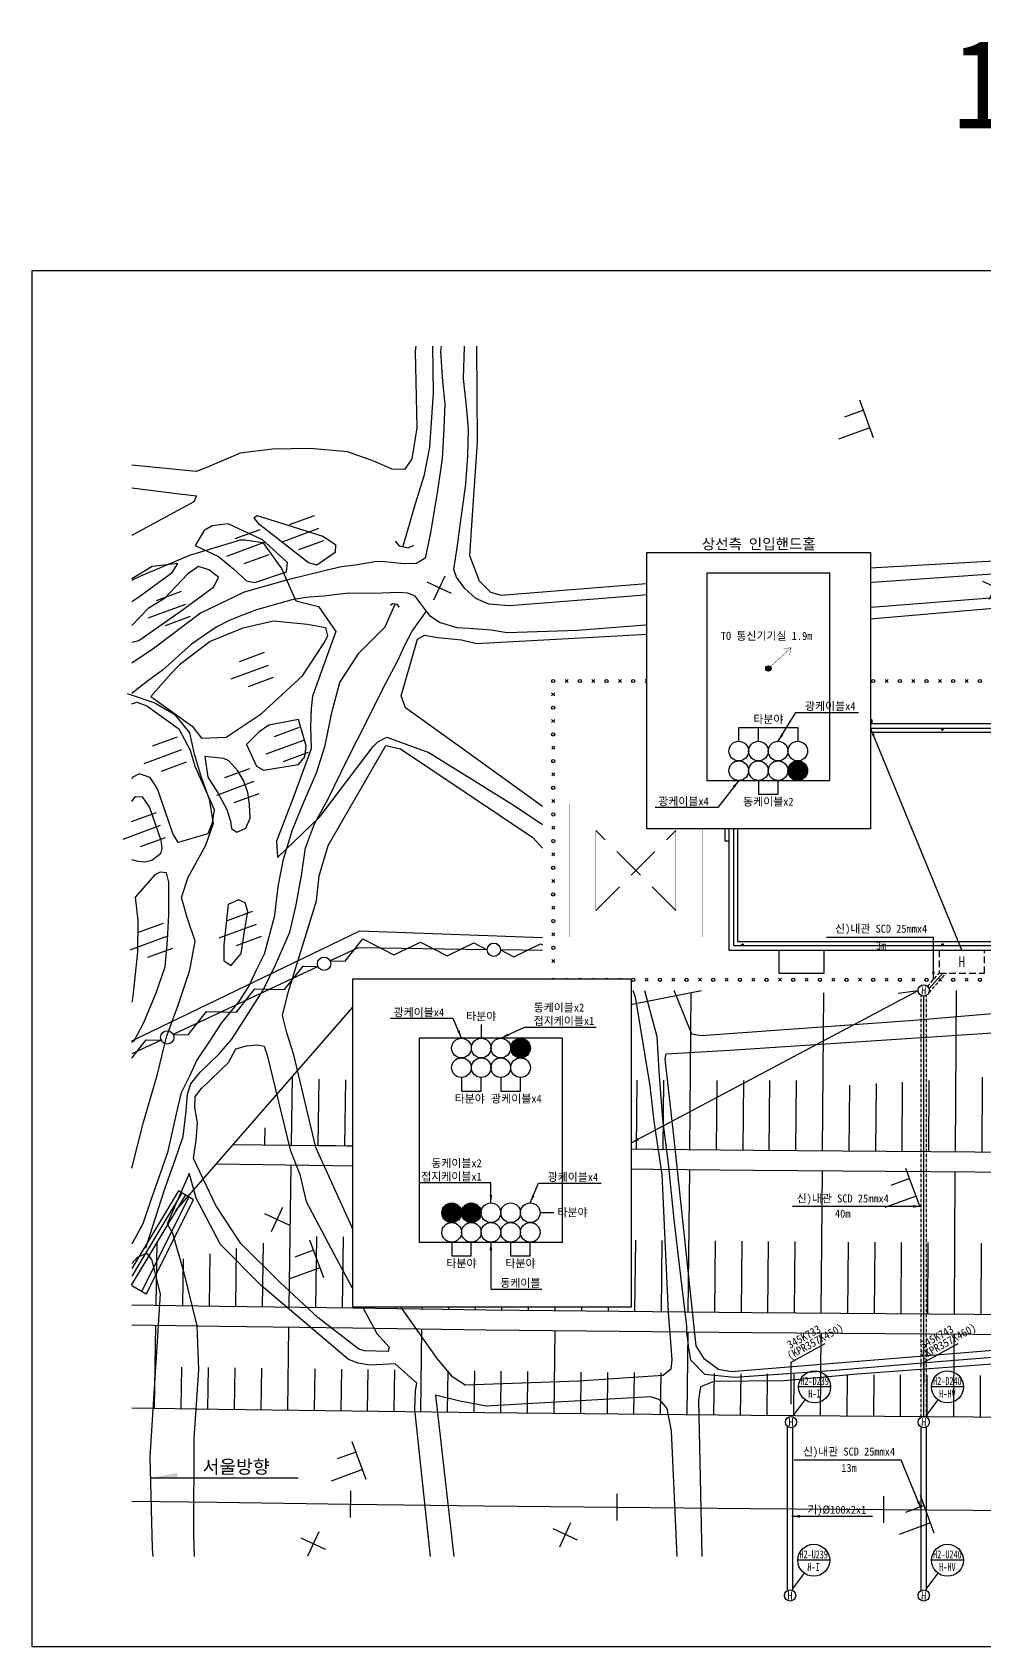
# Model space of a CAD drawing. Extents: x -179 to 159, y -6 to 158.
# Drawn here: x 0 to 71.4, y 0 to 121.1 of the extents above; entities that cross this region are included whole.
import ezdxf
from ezdxf.enums import TextEntityAlignment as Align

# ---------------------------------------------------------------- set-up
doc = ezdxf.new("R2010")
doc.units = 0
doc.header["$MEASUREMENT"] = 0
doc.linetypes.add('HIDDEN', pattern=[0.375, 0.25, -0.125])
for name, color, linetype in [('TT-LINE', 7, 'CONTINUOUS'), ('TT-MANH', 4, 'CONTINUOUS'), ('TX-LINE', 2, 'CONTINUOUS'), ('TZ-BASE', 253, 'CONTINUOUS'), ('TZ-DIMS', 1, 'CONTINUOUS'), ('TZ-LEAL', 1, 'CONTINUOUS'), ('TZ-LEAT', 3, 'CONTINUOUS'), ('TZ-LINE', 7, 'CONTINUOUS'), ('TZ-TEX2', 3, 'CONTINUOUS'), ('TZ-TEXT', 6, 'CONTINUOUS')]:
    doc.layers.add(name, color=color, linetype=linetype)
doc.layers.add('TX-PAPR', color=2, linetype='CONTINUOUS', plot=False)
doc.styles.add('GR', font='GulimChe.ttf')
doc.styles.get("Standard").update_dxf_attribs({"font": 'GulimChe.ttf'})
doc.styles.add('굴림', font='GulimChe.ttf')
doc.linetypes.add('ZIGZAG', pattern='A,0.00254,-5.08,[131,ltypeshp.shx,S=5.08,R=0,X=-5.08,Y=0],-10.16,[131,ltypeshp.shx,S=5.08,R=180,X=5.08,Y=0],-5.08', length=20.32254)
doc.dimstyles.new('D200', dxfattribs={"dimscale": 0.2, "dimtxt": 3, "dimasz": 3, "dimexe": 0.5, "dimexo": 0.5, "dimgap": 0.5, "dimtad": 1, "dimdec": 0, "dimzin": 1, "dimdsep": 46, "dimlunit": 6, "dimtxsty": 'Standard', "dimcen": 1, "dimclrd": 1, "dimclre": 1, "dimclrt": 3, "dimadec": 0, "dimazin": 0, "dimtfac": 1, "dimtdec": 0, "dimtix": 1, "dimtmove": 2, "dimatfit": 3, "dimfxl": 0, "dimtvp": 2, "dimlwd": -1, "dimlwe": -1, "dimarcsym": 0})
doc.dimstyles.new('지시선200', dxfattribs={"dimscale": 0.2, "dimtxt": 3, "dimasz": 3, "dimexe": 0.5, "dimexo": 0.5, "dimgap": 0.5, "dimtad": 1, "dimdec": 0, "dimzin": 1, "dimdsep": 46, "dimlunit": 6, "dimtxsty": 'Standard', "dimcen": 1, "dimclrd": 6, "dimclre": 6, "dimclrt": 3, "dimadec": 0, "dimazin": 0, "dimtfac": 1, "dimtdec": 0, "dimtix": 1, "dimtmove": 2, "dimatfit": 3, "dimfxl": 0, "dimtvp": 2, "dimlwd": -1, "dimlwe": -1, "dimarcsym": 0})

# ---------------------------------------------------------------- blocks, each defined once
blk = doc.blocks.new('5212')
at = {"layer": 'TZ-BASE'}
for p, q in [((-1, -1.5), (-1, 0.5)), ((1, -1.5), (1, 0.5))]:
    blk.add_line(p, q, dxfattribs=at)
blk.add_lwpolyline([(0, 1.5), (0, -1.5)], dxfattribs=at)
blk = doc.blocks.new('7217')
at = {"layer": 'TZ-BASE'}
for points in [[(-0.71, 0.71), (0.71, -0.71)], [(-0.71, -0.71), (0.71, 0.71)]]:
    blk.add_lwpolyline(points, dxfattribs=at)
blk = doc.blocks.new('5211')
at = {"layer": 'TZ-BASE'}
for points in [[(-0.7, -0.85), (-0.7, 1.65)], [(0.7, -0.85), (0.7, 0.65)], [(-1.5, -0.85), (1.5, -0.85)]]:
    blk.add_lwpolyline(points, dxfattribs=at)

msp = doc.modelspace()

# ---------------------------------------------------------------- hatches: boundary and pattern name
at = {"layer": 'TZ-LINE'}
msp.add_hatch(color=256, dxfattribs=at).paths.add_polyline_path([(10.89, 13.04), (8.94, 12.67), (10.89, 12.67)])

# ---------------------------------------------------------------- linework, layer by layer
at = {"layer": 'TT-LINE', "linetype": 'HIDDEN'}
for points in [[(67.15, 49.53), (68.02, 50.51)], [(67.26, 49.04), (68.56, 50.51)], [(66.67, 17.21), (66.67, 48.84)], [(67.07, 17.21), (67.07, 48.84)]]:
    msp.add_lwpolyline(points, dxfattribs=at)
at = {"layer": 'TT-MANH'}
for centre in [(66.87, 49.21), (56.91, 16.84), (66.87, 16.84), (56.84, 3.84), (66.87, 3.84)]:
    msp.add_circle(centre, 0.42, dxfattribs=at)
at = {"layer": 'TX-PAPR'}
msp.add_lwpolyline([(0, 103.2), (159.2, 103.2), (159.2, 0), (0, 0)], close=True, dxfattribs=at)
at = {"layer": 'TZ-BASE'}
for p, q in [((38.95, 71.3), (39.19, 71.53)), ((39.19, 71.3), (38.95, 71.53)), ((39.96, 72.3), (40.19, 72.53)), ((40.19, 72.3), (39.96, 72.53)), ((41.96, 72.3), (42.19, 72.53)), ((42.19, 72.3), (41.96, 72.53)), ((43.96, 72.3), (44.19, 72.53)), ((44.19, 72.3), (43.96, 72.53)), ((45.96, 72.3), (46.19, 72.53)), ((46.19, 72.3), (45.96, 72.53)), ((47.96, 72.3), (48.19, 72.53)), ((48.19, 72.3), (47.96, 72.53)), ((49.96, 72.3), (50.19, 72.53)), ((50.19, 72.3), (49.96, 72.53)), ((51.96, 72.3), (52.19, 72.53)), ((52.19, 72.3), (51.96, 72.53)), ((53.96, 72.3), (54.19, 72.53)), ((54.19, 72.3), (53.96, 72.53)), ((55.96, 72.3), (56.19, 72.53)), ((56.19, 72.3), (55.96, 72.53)), ((57.96, 72.3), (58.19, 72.53)), ((58.19, 72.3), (57.96, 72.53)), ((59.96, 72.3), (60.19, 72.53)), ((60.19, 72.3), (59.96, 72.53)), ((61.96, 72.3), (62.19, 72.53)), ((62.19, 72.3), (61.96, 72.53)), ((63.96, 72.3), (64.19, 72.53)), ((64.19, 72.3), (63.96, 72.53)), ((65.96, 72.3), (66.19, 72.53)), ((66.19, 72.3), (65.96, 72.53)), ((67.96, 72.3), (68.19, 72.53)), ((68.19, 72.3), (67.96, 72.53)), ((69.96, 72.3), (70.19, 72.53)), ((70.19, 72.3), (69.96, 72.53)), ((38.95, 69.3), (39.19, 69.53)), ((39.19, 69.3), (38.95, 69.53)), ((93.13, 69.21), (52.27, 69.21)), ((52.27, 67.51), (52.27, 69.21)), ((62.97, 69.51), (58.57, 69.51)), ((58.57, 69.51), (58.57, 69.21)), ((62.97, 69.51), (62.97, 69.21)), ((92.78, 68.86), (52.62, 68.86)), ((52.62, 67.86), (52.62, 68.86)), ((53.25, 67.86), (52.62, 67.86)), ((92.48, 68.56), (52.92, 68.56)), ((52.92, 68.16), (52.92, 68.56)), ((53.55, 68.16), (52.92, 68.16)), ((53.18, 68.77), (53.36, 68.77)), ((53.25, 66.16), (53.25, 67.86)), ((53.27, 68.68), (53.27, 68.86)), ((53.55, 65.86), (53.55, 68.16)), ((68.36, 68.77), (68.18, 68.77)), ((68.27, 68.68), (68.27, 68.86)), ((38.96, 67.3), (39.19, 67.53)), ((39.19, 67.3), (38.96, 67.53)), ((52.9, 67.51), (52.27, 67.51)), ((52.68, 67.22), (52.68, 66.85)), ((53.45, 67.26), (52.7, 67.26)), ((53.45, 67.21), (52.7, 67.21)), ((53.45, 66.86), (52.7, 66.86)), ((53.45, 66.81), (52.7, 66.81)), ((52.72, 67.21), (52.72, 66.86)), ((52.78, 67.21), (52.78, 66.86)), ((52.81, 67.21), (52.81, 66.86)), ((52.88, 67.21), (52.88, 66.86)), ((52.9, 67.51), (52.9, 66.51)), ((52.91, 67.21), (52.91, 66.86)), ((52.98, 67.21), (52.98, 66.86)), ((53.01, 67.21), (53.01, 66.86)), ((53.08, 67.21), (53.08, 66.86)), ((53.11, 67.21), (53.11, 66.86)), ((53.18, 67.21), (53.18, 66.86)), ((53.21, 67.21), (53.21, 66.86)), ((53.28, 67.21), (53.28, 66.86)), ((53.31, 67.21), (53.31, 66.86)), ((53.38, 67.21), (53.38, 66.86)), ((53.41, 67.21), (53.41, 66.86)), ((38.96, 65.3), (39.19, 65.53)), ((39.19, 65.3), (38.96, 65.53)), ((52.27, 52.21), (52.27, 66.51)), ((52.9, 66.51), (52.27, 66.51)), ((52.62, 52.56), (52.62, 66.16)), ((53.25, 66.16), (52.62, 66.16)), ((52.92, 52.86), (52.92, 65.86)), ((53.55, 65.86), (52.92, 65.86)), ((38.96, 63.3), (39.19, 63.53)), ((39.19, 63.3), (38.96, 63.53)), ((52.27, 63.01), (51.97, 63.01)), ((51.97, 60.41), (51.97, 63.01)), ((38.96, 61.3), (39.19, 61.53)), ((39.19, 61.3), (38.96, 61.53)), ((38.96, 59.3), (39.19, 59.53)), ((39.19, 59.3), (38.96, 59.53)), ((52.27, 60.41), (51.97, 60.41)), ((38.96, 57.3), (39.19, 57.53)), ((39.19, 57.3), (38.96, 57.53)), ((38.96, 55.3), (39.19, 55.53)), ((39.19, 55.3), (38.96, 55.53)), ((38.96, 53.3), (39.19, 53.53)), ((39.19, 53.3), (38.96, 53.53)), ((93.13, 52.21), (52.27, 52.21)), ((92.78, 52.56), (52.62, 52.56)), ((92.48, 52.86), (52.92, 52.86)), ((53.18, 52.65), (53.36, 52.65)), ((53.27, 52.74), (53.27, 52.56)), ((68.36, 52.65), (68.18, 52.65)), ((68.27, 52.74), (68.27, 52.56)), ((38.96, 51.3), (39.2, 51.53)), ((39.2, 51.3), (38.96, 51.53)), ((39.96, 49.9), (40.19, 50.13)), ((40.19, 49.9), (39.96, 50.13)), ((41.96, 49.9), (42.19, 50.13)), ((42.19, 49.9), (41.96, 50.13)), ((43.96, 49.9), (44.19, 50.13)), ((44.19, 49.9), (43.96, 50.13)), ((45.96, 49.9), (46.19, 50.13)), ((46.19, 49.9), (45.96, 50.13)), ((47.96, 49.9), (48.19, 50.13)), ((48.19, 49.9), (47.96, 50.13)), ((49.96, 49.9), (50.19, 50.13)), ((50.19, 49.9), (49.96, 50.13)), ((51.96, 49.9), (52.19, 50.13)), ((52.19, 49.9), (51.96, 50.13)), ((53.96, 49.9), (54.19, 50.13)), ((54.19, 49.9), (53.96, 50.13)), ((55.96, 49.9), (56.19, 50.13)), ((56.19, 49.9), (55.96, 50.13)), ((57.96, 49.9), (58.19, 50.13)), ((58.19, 49.9), (57.96, 50.13)), ((59.96, 49.9), (60.19, 50.13)), ((60.19, 49.9), (59.96, 50.13)), ((61.96, 49.9), (62.19, 50.13)), ((62.19, 49.9), (61.96, 50.13)), ((63.96, 49.9), (64.19, 50.13)), ((64.19, 49.9), (63.96, 50.13)), ((65.96, 49.9), (66.19, 50.13)), ((66.19, 49.9), (65.96, 50.13)), ((67.96, 49.9), (68.19, 50.13)), ((68.19, 49.9), (67.96, 50.13)), ((69.96, 49.9), (70.19, 50.13)), ((70.19, 49.9), (69.96, 50.13)), ((44.23, 48.04), (50.2, 49.21)), ((49.32, 37.28), (49.43, 49.06)), ((59.28, 37.19), (59.38, 49.04)), ((64.95, 49), (66.45, 49.21)), ((69.24, 37.12), (69.32, 49.21)), ((29.4, 37.5), (29.53, 48.27)), ((39.36, 37.38), (39.48, 48.11)), ((19.44, 37.63), (19.51, 42.74)), ((21.44, 37.6), (21.51, 42.55)), ((23.44, 37.57), (23.51, 42.52)), ((25.4, 37.55), (25.46, 42.52)), ((27.4, 37.52), (27.46, 42.52)), ((31.4, 37.47), (31.46, 42.51)), ((33.4, 37.45), (33.46, 42.51)), ((35.36, 37.42), (35.41, 42.5)), ((37.36, 37.4), (37.41, 42.5)), ((41.36, 37.36), (41.41, 42.49)), ((43.36, 37.34), (43.41, 42.49)), ((45.32, 37.32), (45.37, 42.48)), ((47.32, 37.3), (47.37, 42.48)), ((51.32, 37.26), (51.37, 42.47)), ((53.32, 37.24), (53.37, 42.47)), ((55.28, 37.22), (55.32, 42.47)), ((57.28, 37.21), (57.32, 42.46)), ((67.24, 37.13), (67.28, 42.46)), ((71.24, 37.11), (71.28, 42.7)), ((61.28, 37.18), (61.32, 42.1)), ((63.28, 37.16), (63.32, 42.23)), ((65.24, 37.15), (65.28, 42.34)), ((17.44, 37.65), (17.46, 38.91)), ((15.1, 37.67), (34.19, 37.44)), ((21.28, 37.6), (24.23, 37.56)), ((34.19, 37.44), (44.15, 37.33)), ((44.15, 37.33), (54.11, 37.23)), ((54.11, 37.23), (64.07, 37.15)), ((64.07, 37.15), (74.03, 37.09)), ((19.27, 25.46), (19.42, 36.13)), ((29.25, 25.33), (29.38, 36)), ((39.23, 25.22), (39.34, 35.88)), ((49.2, 25.12), (49.31, 35.78)), ((59.18, 25.03), (59.27, 35.69)), ((69.16, 24.96), (69.23, 35.62)), ((10.96, 34.19), (7.47, 28.36)), ((11.22, 34.03), (7.47, 27.78)), ((12.08, 33.52), (10.96, 34.19)), ((11.48, 33.88), (7.41, 27.1)), ((11.73, 33.72), (8.19, 26.64)), ((8.53, 26.43), (12.08, 33.52)), ((9.29, 25.61), (9.36, 30.35)), ((21.27, 25.43), (21.34, 30.77)), ((23.27, 25.41), (23.34, 30.74)), ((25.25, 25.38), (25.31, 30.71)), ((27.25, 25.36), (27.31, 30.69)), ((31.25, 25.31), (31.31, 30.64)), ((33.25, 25.28), (33.31, 30.62)), ((35.23, 25.26), (35.28, 30.59)), ((37.23, 25.24), (37.28, 30.57)), ((41.23, 25.19), (41.28, 30.53)), ((43.23, 25.17), (43.28, 30.51)), ((45.2, 25.15), (45.26, 30.49)), ((47.2, 25.13), (47.25, 30.47)), ((51.2, 25.1), (51.25, 30.43)), ((53.2, 25.08), (53.25, 30.41)), ((55.18, 25.06), (55.23, 30.39)), ((57.18, 25.04), (57.23, 30.38)), ((61.18, 25.01), (61.23, 30.34)), ((63.18, 25), (63.23, 30.33)), ((65.16, 24.98), (65.2, 30.31)), ((67.16, 24.97), (67.2, 30.3)), ((71.16, 24.94), (71.2, 30.27)), ((11.29, 25.58), (11.34, 29.08)), ((13.29, 25.55), (13.35, 29.47)), ((15.27, 25.52), (15.33, 29.86)), ((17.27, 25.49), (17.34, 30.26)), ((8.53, 26.43), (7.47, 27.07)), ((7.47, 24.13), (14.07, 24.03)), ((9.17, 17.9), (9.27, 24.11)), ((14.07, 24.03), (24.05, 23.9)), ((19.16, 17.75), (19.25, 23.96)), ((24.05, 23.9), (34.03, 23.77)), ((29.15, 17.62), (29.23, 23.83)), ((34.03, 23.77), (44.01, 23.66)), ((39.14, 17.51), (39.21, 23.72)), ((44.01, 23.66), (53.99, 23.57)), ((49.13, 17.41), (49.19, 23.62)), ((53.99, 23.57), (63.97, 23.49)), ((59.12, 17.32), (59.17, 23.53)), ((63.97, 23.49), (73.95, 23.42)), ((69.11, 17.25), (69.15, 23.46)), ((11.17, 17.87), (11.22, 20.97)), ((13.17, 17.84), (13.22, 20.94)), ((15.16, 17.81), (15.21, 20.91)), ((17.16, 17.78), (17.21, 20.89)), ((21.16, 17.73), (21.21, 20.83)), ((23.16, 17.7), (23.21, 20.8)), ((25.15, 17.67), (25.19, 20.78)), ((27.15, 17.65), (27.19, 20.75)), ((31.15, 17.6), (31.19, 20.7)), ((33.15, 17.57), (33.19, 20.68)), ((35.14, 17.55), (35.18, 20.66)), ((37.14, 17.53), (37.18, 20.63)), ((41.14, 17.49), (41.18, 20.59)), ((43.14, 17.46), (43.18, 20.57)), ((45.13, 17.44), (45.16, 20.55)), ((47.13, 17.42), (47.16, 20.53)), ((51.13, 17.39), (51.16, 20.49)), ((53.13, 17.37), (53.16, 20.47)), ((55.12, 17.35), (55.15, 20.46)), ((57.12, 17.33), (57.15, 20.44)), ((61.12, 17.3), (61.15, 20.41)), ((63.12, 17.29), (63.15, 20.39)), ((65.11, 17.27), (65.13, 20.38)), ((67.11, 17.26), (67.13, 20.36)), ((71.11, 17.23), (71.13, 20.34)), ((7.47, 10.92), (13.88, 10.83)), ((23.86, 9.69), (23.89, 11.69)), ((43.86, 9.46), (43.88, 11.46)), ((63.87, 9.28), (63.88, 11.28)), ((13.88, 10.83), (23.88, 10.69)), ((23.88, 10.69), (33.87, 10.56)), ((33.87, 10.56), (43.87, 10.46)), ((43.87, 10.46), (53.87, 10.36)), ((53.87, 10.36), (63.87, 10.28)), ((63.87, 10.28), (73.87, 10.21))]:
    msp.add_line(p, q, dxfattribs=at)
at = {"layer": 'TZ-BASE', "linetype": 'HIDDEN', "ltscale": 10}
for p, q in [((48.27, 55.21), (42.27, 61.21)), ((42.27, 55.21), (48.27, 61.21))]:
    msp.add_line(p, q, dxfattribs=at)
at = {"layer": 'TZ-BASE', "linetype": 'ByBlock', "ltscale": 0.7}
for p, q in [((23.46, 51.4), (24.79, 53.08)), ((24.79, 53.08), (27.11, 51.87)), ((27.11, 51.87), (29.13, 52.84)), ((29.13, 52.84), (31.11, 51.81)), ((31.11, 51.81), (33.13, 52.78)), ((33.13, 52.78), (34.12, 52.26)), ((35.12, 52.25), (36.11, 51.73)), ((36.11, 51.73), (38.13, 52.7)), ((38.13, 52.7), (38.27, 52.63)), ((18.93, 49.27), (20.32, 51.03)), ((20.32, 51.03), (21.44, 51)), ((22.34, 51.43), (23.46, 51.4)), ((15.31, 47.57), (16.7, 49.33)), ((16.7, 49.33), (18.93, 49.27)), ((11.69, 45.87), (13.08, 47.63)), ((13.08, 47.63), (15.31, 47.57)), ((7.47, 44.14), (8.55, 45.51)), ((8.55, 45.51), (9.67, 45.48)), ((10.57, 45.9), (11.69, 45.87))]:
    msp.add_line(p, q, dxfattribs=at)
at = {"layer": 'TZ-BASE'}
for points in [[(28.76, 97.52), (28.73, 97.14), (28.85, 91.39), (28.48, 89.08), (27.93, 88.28), (26.99, 88.31), (25.62, 88.91), (23.65, 89.6), (20.81, 89.84), (18.02, 89.81), (15.59, 89.5), (13.14, 88.45), (12.28, 88.12), (7.47, 88.61)], [(33.32, 97.52), (33.36, 90.33), (32.97, 84.47), (32.79, 81.82), (33.53, 79.93), (34.37, 79.07), (35.17, 78.86), (55.72, 80.49), (82.82, 82.02), (100.08, 83.77), (104.9, 84.02), (105.14, 84.6), (104.83, 97.52)], [(7.47, 86.89), (11.24, 86.43), (12.31, 86.3), (12.11, 85.85), (8.51, 83.9), (7.47, 83.32)], [(7.47, 79.97), (8.15, 80.29), (11.81, 81.86), (15.63, 82.99), (15.91, 82.99), (17.3, 82.8), (18.69, 80.86), (19.78, 78.42), (21.47, 78), (22.78, 76.12), (22.36, 75.03), (21.02, 71.27), (20.91, 70.36), (20.88, 69.01), (20.91, 67.34), (19.57, 63.65), (18.33, 60.4), (18.4, 59.17), (21.55, 62.2), (25.57, 67.51), (25.93, 67.86), (26.6, 68.2), (29.75, 67.05), (32.96, 65.05), (36.15, 63.07), (38.27, 61.65)], [(27.21, 82.91), (27.52, 82.56), (28.09, 82.43), (28.19, 82.4), (28.63, 82.6)], [(27.54, 77.94), (27.36, 78.15), (27.02, 78.19), (26.88, 78.08)], [(12.93, 66.75), (13.18, 65.2), (13.92, 64.03), (14.59, 62.79), (14.87, 61.91), (14.95, 61.36), (15.35, 61.07), (16.02, 61.39), (16.35, 62.14), (16.3, 63.15), (16.16, 64.06), (15.85, 64.95), (15.41, 65.69), (14.74, 66.43), (14.36, 66.61), (12.93, 66.75)], [(47.21, 35.4), (47.7, 25.08), (47.89, 22.52), (47.98, 21.51), (47.9, 20.82), (47.32, 20.33), (40.96, 19.92), (32.46, 19.62), (31.54, 20.22), (30.38, 21.6), (24.98, 29.29), (21.28, 37.43), (19.62, 44.39), (19.1, 46.02), (18.78, 47.32), (19.19, 49.06), (21.33, 55.93), (21.53, 57.81), (22.19, 60.09), (26.53, 67.59), (27.61, 67.34), (37.54, 60.68), (38.27, 59.87)], [(45.05, 49.21), (45.22, 48.74), (46.32, 42.05), (46.63, 39.41), (47.21, 35.4)], [(45.93, 49.21), (46.85, 45.75), (47, 43.15), (47.28, 39.54), (47.7, 36.23), (48.11, 32.03), (48.56, 28.22), (49.06, 24.03), (49.07, 23.53), (49.11, 23.21), (49.2, 22.56), (49.37, 21.5), (50.41, 20.43), (52.66, 20.21), (56.68, 20.48), (60.21, 20.73), (68.25, 21.42), (74.85, 21.93)], [(10.77, 32.7), (24.39, 48.35)], [(24.39, 48.35), (44.23, 48.04)], [(96.16, 47.71), (97.88, 47.85), (98.16, 47.75), (98.45, 47.22), (98.54, 46.08), (101.08, 25.49), (101.1, 24.82), (101.09, 24.66), (100.98, 24.56), (52.42, 20.61), (51.47, 20.79), (50.41, 21.56), (49.8, 22.55), (48.14, 38.09), (47.46, 44.08), (47.54, 44.46), (52.29, 44.72), (82.66, 46.72), (96.16, 47.71)], [(20.54, 33.38), (22.63, 29.45), (25.84, 23.49), (26.76, 22.45), (26.69, 22.13), (24.91, 22.19), (24.49, 22.32), (21.41, 24.69), (18.6, 27.3), (15.65, 30.23), (13.78, 33.09), (12.08, 36.6), (12.3, 37.98), (12.38, 39.28), (12.2, 40.43), (12.21, 41.25), (12.7, 41.85), (14.73, 43.81), (15.27, 44.82), (16.08, 45.05), (16.94, 45.13), (17.39, 45.03), (17.63, 44.36), (19.35, 37.25), (20.06, 35.4), (20.54, 33.38)], [(28.84, 19.77), (27.23, 21.21), (25.31, 21.11), (24.45, 21.26), (23.71, 21.54), (17.18, 27.09), (14.11, 30.15), (12.3, 33.63), (11.83, 35.27), (11.76, 35.49), (10.11, 31.7), (10.51, 31.01), (11.34, 28.14), (12.33, 24.07), (12.46, 20.77), (12.12, 15.61), (12.09, 8.42), (12.13, 6.76)], [(13.82, 36.2), (24.21, 36.06), (34.17, 35.94), (44.13, 35.83), (54.1, 35.73), (64.06, 35.65), (74.02, 35.59), (83.99, 35.54), (93.95, 35.5), (100.49, 35.48)], [(7.47, 28.73), (7.88, 29.22), (8.57, 29.5), (8.94, 29.03), (9.6, 26.47), (8.82, 14.24)], [(7.47, 25.63), (14.09, 25.53), (24.07, 25.4), (34.04, 25.27), (44.02, 25.16), (54, 25.07), (63.98, 24.99), (73.96, 24.92), (83.94, 24.87), (93.92, 24.83), (103.9, 24.81), (113.88, 24.8), (123.85, 24.81), (133.83, 24.83), (143.81, 24.86), (151.25, 24.9)], [(111.76, 6.76), (111.37, 20.56), (110.85, 24.19), (110.38, 24.42), (88.91, 22.43), (61.89, 20.43), (56.4, 19.94)], [(29.87, 6.76), (28.69, 17.79), (28.75, 19.19), (28.84, 19.77)], [(56.4, 19.94), (51.11, 19.88), (50.11, 19.49), (49.96, 18.52), (50.23, 6.76)], [(30.25, 18.87), (31.62, 6.76)], [(48.37, 6.76), (47.95, 16.18), (47.63, 17.85), (47.07, 18.52), (46.36, 18.74), (34.04, 18.04), (32.35, 18.35), (32.18, 18.38), (30.25, 18.87)], [(7.47, 17.92), (13.98, 17.82), (23.97, 17.69), (33.96, 17.56), (43.94, 17.45), (53.93, 17.36), (63.92, 17.28), (73.91, 17.21), (83.9, 17.16), (93.89, 17.12), (103.88, 17.1), (113.87, 17.09), (123.86, 17.1), (133.85, 17.12), (143.84, 17.15), (151.25, 17.19)], [(8.82, 14.24), (9, 7.39), (9.04, 6.76)]]:
    msp.add_lwpolyline(points, dxfattribs=at)
at = {"layer": 'TZ-BASE', "linetype": 'ByBlock', "const_width": 0.001}
for points in [[(99.59, 59.85), (99.29, 59.85), (99.29, 76.75), (36.89, 76.75), (36.89, 54.35), (99.29, 54.35), (99.29, 54.35), (99.59, 54.35)], [(101.77, 55.51), (101.47, 55.51), (101.47, 72.41), (39.07, 72.41), (39.07, 50.01), (101.47, 50.01), (101.47, 50.01), (101.77, 50.01)]]:
    msp.add_lwpolyline(points, dxfattribs=at)
for points in [[(102.27, 49.21), (102.27, 73.21), (38.27, 73.21), (38.27, 49.21)], [(102.07, 55.51), (101.77, 55.51), (101.77, 72.71), (38.77, 72.71), (38.77, 49.71), (101.47, 49.71), (101.47, 49.41), (38.47, 49.41), (38.47, 73.01), (102.07, 73.01), (102.07, 55.51)], [(50.27, 53.21), (50.27, 63.21), (40.27, 63.21), (40.27, 53.21)]]:
    msp.add_lwpolyline(points, close=True, dxfattribs=at)
at = {"layer": 'TZ-BASE', "linetype": 'HIDDEN', "ltscale": 10, "const_width": 0.001}
msp.add_lwpolyline([(48.27, 55.21), (48.27, 61.21), (42.27, 61.21), (42.27, 55.21)], close=True, dxfattribs=at)
at = {"layer": 'TZ-BASE', "ltscale": 0.4}
msp.add_lwpolyline([(7.47, 45.43), (24.58, 53.68), (38.27, 53.18)], dxfattribs=at)
at = {"layer": 'TZ-BASE', "linetype": 'ByBlock', "ltscale": 15}
for points in [[(34.12, 52.26), (24.45, 52.41), (22.34, 51.43)], [(38.27, 52.2), (35.12, 52.25)], [(21.44, 51), (10.57, 45.9)], [(9.67, 45.48), (7.47, 44.45)]]:
    msp.add_lwpolyline(points, dxfattribs=at)
at = {"layer": 'TZ-BASE'}
msp.add_lwpolyline([(56, 50.51), (59.4, 50.51), (59.4, 52.21), (56, 52.21)], close=True, dxfattribs=at)
for points in [[(30.67, 97.52, 0), (30.63, 97.13, 0), (30.78, 94.86, 0), (30.94, 93.17, 0), (30.85, 90.85, 0), (30.75, 89.11, 0), (30.39, 86.67, 0), (29.85, 83.39, 0), (29.48, 81.63, 0), (28.83, 81.22, 0), (27.9, 81.21, 0), (26.91, 81.3, 0), (26.44, 81.34, 0), (25.83, 81.38, 0), (25.12, 81.26, 0), (24.22, 81.11, 0), (23.19, 80.97, 0), (22.01, 80.69, 0), (19.06, 79.98, 0), (15.9, 79.07, 0), (12.62, 77.49, 0), (9.14, 74.87, 0), (7.47, 73.74, 0)], [(30.01, 97.52, 0), (30.06, 94.02, 0), (29.8, 89.96, 0), (29.36, 87.78, 0), (28.72, 85.71, 0), (27.79, 82.49, 0)], [(73.79, 80.54, 0), (63, 79.8, 0), (53.25, 79.48, 0), (44.37, 78.73, 0), (35.79, 78.04, 0), (34.24, 78.18, 0), (33.26, 78.6, 0), (32.45, 79.36, 0), (31.81, 80.2, 0), (31.63, 80.78, 0), (31.9, 82.58, 0), (32.12, 84.27, 0), (32.53, 87.17, 0), (32.66, 89.29, 0), (32.73, 91.3, 0), (32.58, 93.02, 0), (32.35, 95.1, 0), (32.42, 97.44, 0), (32.43, 97.52, 0)], [(16.88, 84.82, 0), (21.79, 83.28, 0), (22.75, 82.66, 0), (22.71, 82.06, 0), (21.34, 81.09, 0), (20.72, 81.27, 0), (17.06, 84.13, 0), (16.66, 84.6, 0), (16.67, 84.69, 0), (16.88, 84.82, 0)], [(12.21, 82.57, 0), (13.97, 81.76, 0), (15.1, 80.83, 0), (16.07, 79.93, 0), (16.69, 79.79, 0), (19.07, 80.59, 0), (19.14, 81.3, 0), (17.27, 82.99, 0), (14.69, 84.19, 0), (13.49, 84.06, 0), (12.89, 83.71, 0), (12.21, 82.57, 0)], [(7.47, 78.37, 0), (8.06, 78.77, 0), (10.5, 80.55, 0), (10.91, 81.23, 0), (8.98, 80.99, 0), (7.47, 80.07, 0)], [(7.47, 75.32, 0), (8, 75.45, 0), (11.16, 77.68, 0), (13.63, 79.47, 0), (13.97, 80.2, 0), (13.24, 80.74, 0), (12.47, 81, 0), (11.66, 80.44, 0), (9.92, 78.6, 0), (9.85, 78.56, 0), (8.69, 77.85, 0)], [(80.15, 79.27, 0), (40.89, 76.19, 0), (35.63, 76.03, 0), (34.43, 76.23, 0), (32.77, 76.35, 0), (31.87, 76.39, 0), (30.54, 76.79, 0), (29.84, 77.28, 0), (28.73, 78.78, 0), (28.18, 79, 0), (27.5, 79.06, 0), (25.59, 78.97, 0), (23.71, 79, 0), (21.87, 78.78, 0), (20.78, 78.71, 0), (19.56, 78.52, 0), (16.81, 77.75, 0), (15.76, 77.34, 0), (14.76, 76.94, 0), (13.8, 76.46, 0), (11.94, 75.18, 0), (9.74, 73.19, 0), (8.75, 72.48, 0), (7.84, 71.77, 0), (7.47, 71.48, 0)], [(33.32, 75.22, 0), (55.32, 76.43, 0), (79.34, 78.5, 0), (98.39, 79.18, 0), (102.74, 79.17, 0), (105.31, 79.35, 0), (106.3, 78.52, 0), (107.01, 71.6, 0), (108.38, 51.83, 0), (108.32, 51.1, 0), (108.14, 50.54, 0), (102.27, 50.04, 0)], [(7.47, 30.21, 0), (7.54, 30.31, 0), (8.31, 31.73, 0), (8.99, 33.74, 0), (9.56, 35.36, 0), (10.18, 37.17, 0), (10.65, 39.18, 0), (10.94, 40.5, 0), (11.2, 41.56, 0), (11.81, 42.8, 0), (12.35, 43.95, 0), (13.32, 45.4, 0), (14.19, 46.75, 0), (15.51, 48.38, 0), (16.24, 49.5, 0), (16.79, 50.71, 0), (17.42, 51.96, 0), (17.82, 53.43, 0), (18.2, 54.84, 0), (18.44, 57.01, 0), (18.85, 59.05, 0), (19.52, 61.26, 0), (20.35, 63.29, 0), (21.31, 65.52, 0), (21.98, 67.59, 0), (22.46, 70.06, 0), (23.06, 72.3, 0), (24.5, 74.5, 0), (26.46, 76.48, 0), (27.22, 78.17, 0)], [(8.69, 77.85, 0), (7.47, 76.57, 0)], [(8.52, 29.88, 0), (9.18, 32.02, 0), (9.94, 34.34, 0), (10.71, 36.51, 0), (11.32, 38.26, 0), (11.54, 40.15, 0), (11.65, 41.44, 0), (11.89, 42.22, 0), (12.59, 43.08, 0), (14.03, 44.46, 0), (14.96, 45.56, 0), (15.83, 46.89, 0), (17.33, 49.22, 0), (18.27, 51.19, 0), (19.31, 53.59, 0), (19.8, 55.62, 0), (20.19, 57.83, 0), (20.49, 59.9, 0), (21.16, 61.71, 0), (22.19, 63.58, 0), (23.63, 66.51, 0), (25.13, 69.45, 0), (26.3, 71.82, 0), (27.41, 73.95, 0), (27.97, 75.14, 0), (28.49, 76.15, 0), (29.56, 77.66, 0)], [(8.9, 71.26, 0), (11.98, 69.02, 0), (12.7, 68.13, 0), (14.55, 68.2, 0), (17.18, 69.95, 0), (20.26, 72.79, 0), (21.85, 75.19, 0), (22.18, 75.81, 0), (22.01, 76.39, 0), (20.65, 76.64, 0), (18.09, 76.91, 0), (15.79, 76.37, 0), (13.34, 75.38, 0), (11.03, 73.63, 0), (10.38, 72.96, 0), (8.9, 71.26, 0)], [(38.27, 63, 0), (32.7, 67.04, 0), (27.99, 70.41, 0), (27.66, 71.31, 0), (28.89, 75.55, 0), (29.42, 75.84, 0), (30.41, 75.67, 0), (32.19, 75.5, 0), (33.32, 75.22, 0)], [(7.47, 35.89, 0), (8.33, 39.34, 0), (9.4, 42.92, 0), (10.07, 45.74, 0), (10.94, 48.11, 0), (11.81, 50.73, 0), (12.22, 52.9, 0), (11.61, 54.67, 0), (11.19, 56.18, 0), (11.69, 57.7, 0), (13.01, 60.11, 0), (13.59, 61.75, 0), (13.29, 63.53, 0), (12.68, 65.17, 0), (12.16, 66.93, 0), (11.82, 68.53, 0), (10.74, 69.85, 0), (9.13, 70.78, 0), (7.13, 71.46, 0)], [(7.47, 70.71, 0), (7.84, 70.83, 0), (8.59, 70.54, 0), (10.98, 68.83, 0), (11.84, 67.23, 0), (12.19, 66.02, 0), (13.64, 62.78, 0), (13.49, 61.78, 0), (13.16, 60.95, 0), (10.93, 60.31, 0), (10.54, 60.97, 0), (9.39, 64.32, 0), (8.83, 65.17, 0), (8.01, 65.46, 0), (7.5, 65.17, 0), (7.47, 65.09, 0)], [(16.06, 67.66, 0), (16.82, 66.03, 0), (17.35, 65.74, 0), (19.97, 66.15, 0), (20.45, 66.74, 0), (20.54, 67.55, 0), (19.98, 69.53, 0), (17.75, 69.1, 0), (17.01, 68.59, 0), (16.06, 67.66, 0)], [(7.47, 63.37, 0), (7.75, 63.75, 0), (8.25, 63.72, 0), (8.8, 62.93, 0), (9.65, 60.49, 0), (9.72, 59.88, 0), (9.61, 59.45, 0), (8.96, 58.96, 0), (8.44, 58.83, 0), (7.94, 58.88, 0), (7.47, 59, 0)], [(7.47, 45.32, 0), (7.64, 45.44, 0), (8.37, 46.8, 0), (9.3, 49.03, 0), (9.96, 50.99, 0), (10.14, 52.99, 0), (10.24, 54.89, 0), (10.24, 56.33, 0), (10.25, 57.34, 0), (10.06, 58.02, 0), (9.59, 58.08, 0), (9.2, 57.88, 0), (7.72, 56.2, 0)], [(7.72, 56.2, 0), (7.91, 54.46, 0), (7.9, 52.08, 0), (7.55, 48.77, 0), (7.47, 48.32, 0)], [(14.7, 55.65, 0), (14.38, 52.64, 0), (14.38, 51.43, 0), (14.91, 51.09, 0), (15.67, 51.98, 0), (15.93, 53.66, 0), (16.16, 55.14, 0), (15.97, 55.78, 0), (15.48, 56, 0), (14.7, 55.65, 0)], [(92.51, 49.21, 0), (66.15, 46.96, 0), (50.18, 45.8, 0), (49.47, 45.94, 0), (48.41, 48.53, 0), (48.14, 49.21, 0)]]:
    msp.add_polyline3d(points, dxfattribs=at)
for centre, radius in [((39.07, 72.41), 0.12), ((41.07, 72.41), 0.12), ((43.07, 72.41), 0.12), ((45.07, 72.41), 0.12), ((47.07, 72.41), 0.12), ((49.07, 72.41), 0.12), ((51.07, 72.41), 0.12), ((53.07, 72.41), 0.12), ((55.07, 72.41), 0.12), ((57.07, 72.41), 0.12), ((59.07, 72.41), 0.12), ((61.07, 72.41), 0.12), ((63.07, 72.41), 0.12), ((65.07, 72.41), 0.12), ((67.07, 72.41), 0.12), ((69.07, 72.41), 0.12), ((71.07, 72.41), 0.12), ((39.07, 70.41), 0.12), ((39.07, 68.41), 0.12), ((53.27, 68.77), 0.05), ((68.27, 68.77), 0.05), ((39.07, 66.41), 0.12), ((39.07, 64.41), 0.12), ((39.08, 62.41), 0.12), ((39.08, 60.41), 0.12), ((39.07, 58.41), 0.12), ((39.07, 56.41), 0.12), ((39.08, 54.41), 0.12), ((39.08, 52.41), 0.12), ((53.27, 52.65), 0.05), ((68.27, 52.65), 0.05), ((39.07, 50.01), 0.12), ((41.07, 50.01), 0.12), ((43.07, 50.01), 0.12), ((45.07, 50.01), 0.12), ((47.07, 50.01), 0.12), ((49.07, 50.01), 0.12), ((51.07, 50.01), 0.12), ((53.07, 50.01), 0.12), ((55.07, 50.01), 0.12), ((57.07, 50.01), 0.12), ((59.07, 50.01), 0.12), ((61.07, 50.01), 0.12), ((63.07, 50.01), 0.12), ((65.07, 50.01), 0.12), ((67.07, 50.01), 0.12), ((69.07, 50.01), 0.12), ((71.07, 50.01), 0.12)]:
    msp.add_circle(centre, radius, dxfattribs=at)
at = {"layer": 'TZ-BASE', "linetype": 'ByBlock', "ltscale": 0.7}
for centre in [(34.62, 52.26), (21.89, 51.21), (10.12, 45.69)]:
    msp.add_circle(centre, 0.5, dxfattribs=at)
at = {"layer": 'TZ-BASE'}
for centre, start, end in [((52.7, 67.24), 90, 270), ((52.7, 66.84), 90, 270), ((53.45, 67.24), 270, 90), ((53.45, 66.84), 270, 90)]:
    msp.add_arc(centre, 0.025, start, end, dxfattribs=at)
at = {"layer": 'TZ-LEAL'}
for p, q in [((59.88, 19.48), (57.48, 19.49)), ((69.84, 19.48), (67.44, 19.49)), ((57.08, 17.32), (57.98, 18.51)), ((67.05, 17.32), (67.94, 18.51)), ((59.81, 6.48), (57.41, 6.49)), ((69.84, 6.48), (67.44, 6.49)), ((57.02, 4.32), (57.91, 5.51)), ((67.05, 4.32), (67.94, 5.51))]:
    msp.add_line(p, q, dxfattribs=at)
for points in [[(67.59, 53.19), (59.56, 53.19)], [(65.18, 13.98), (57.15, 13.98)]]:
    msp.add_lwpolyline(points, dxfattribs=at)
at = {"layer": 'TZ-LEAL', "flags": 128}
for points in [[(56.91, 18.19), (56.93, 21.33), (59.47, 22.73)], [(66.88, 18.19), (66.9, 21.33), (69.44, 22.73)]]:
    msp.add_lwpolyline(points, dxfattribs=at)
at = {"layer": 'TZ-LEAL'}
for centre in [(58.68, 19.48), (68.64, 19.48), (58.61, 6.48), (68.64, 6.48)]:
    msp.add_circle(centre, 1.2, dxfattribs=at)
at = {"layer": 'TZ-LINE'}
msp.add_line((8.94, 12.67), (19.94, 12.67), dxfattribs=at)
at = {"layer": 'TZ-LINE', "linetype": 'HIDDEN', "ltscale": 2}
msp.add_lwpolyline([(68.02, 50.51), (71.42, 50.51), (71.42, 52.21), (68.02, 52.21)], close=True, dxfattribs=at)
at = {"layer": 'TZ-LINE', "linetype": 'ZIGZAG', "ltscale": 0.039}
for points in [[(67.27, 49.35), (68.29, 50.51)], [(66.87, 17.26), (66.87, 48.79)]]:
    msp.add_lwpolyline(points, dxfattribs=at)
at = {"layer": 'TZ-LINE'}
for points in [[(56.64, 4.21), (56.64, 16.47)], [(57.04, 4.21), (57.04, 16.47)], [(66.67, 4.21), (66.67, 16.47)], [(67.07, 4.21), (67.07, 16.47)]]:
    msp.add_lwpolyline(points, dxfattribs=at)

# ---------------------------------------------------------------- block references
at = {"layer": 'TZ-BASE', "rotation": 110.2049679516543}
for name, p in [('5211', (61.78, 91.77)), ('5212', (20.09, 83.35)), ('5212', (16, 82.3)), ('7217', (30.54, 79.4)), ('7217', (72.21, 79.46)), ('5212', (10.1, 77.67)), ('5212', (16.32, 73.09)), ('5212', (9.8, 66.75)), ('5212', (18.95, 67.47)), ('5212', (15.24, 64.38)), ('5212', (8.22, 61.08)), ('5212', (15.42, 53.67)), ('5212', (8.76, 52.78)), ('7217', (34.63, 37.28)), ('5211', (65.25, 34.16)), ('7217', (18.36, 32.04)), ('5211', (38.01, 31.31)), ('5211', (20.54, 28.78)), ('5211', (23.72, 13.65)), ('5211', (66.34, 9.64)), ('7217', (21.09, 7.72)), ('7217', (39.98, 8.41))]:
    msp.add_blockref(name, p, dxfattribs=at)

# ---------------------------------------------------------------- texts
at = {"layer": 'TT-MANH', "linetype": 'ByBlock', "style": 'GR'}
for p in [(66.87, 49.21), (56.91, 16.84), (66.87, 16.84), (56.84, 3.84), (66.87, 3.84)]:
    msp.add_text('H', height=0.6, rotation=359.6985, dxfattribs=at).set_placement(p, align=Align.MIDDLE)
at = {"layer": 'TZ-LEAT', "style": 'GR'}
for s, p in [('345K733', (56.83, 22.32)), ('(KPR357K450)', (56.83, 21.5)), ('345K743', (66.8, 22.32)), ('(KPR357K460)', (66.8, 21.5))]:
    msp.add_text(s, height=0.6, rotation=28.9373, dxfattribs=at).set_placement(p)
for s, width, p in [('H2-D239', 0.65, (58.68, 19.92)), ('H2-D240', 0.65, (68.64, 19.92)), ('H-I', 0.8, (58.67, 18.98)), ('H-HV', 0.8, (68.64, 18.98)), ('H2-U239', 0.65, (58.61, 6.92)), ('H-I', 0.8, (58.6, 5.98)), ('H2-U240', 0.65, (68.64, 6.92)), ('H-HV', 0.8, (68.64, 5.98))]:
    msp.add_text(s, height=0.6, rotation=359.6985, dxfattribs=dict(at, width=width)).set_placement(p, align=Align.MIDDLE)
at = {"layer": 'TZ-LEAT'}
msp.add_text('기)Ø100x2x1', height=0.6, rotation=359.7504, dxfattribs=at).set_placement((60.34, 10.24), align=Align.MIDDLE)
at = {"layer": 'TZ-LINE', "style": '굴림'}
msp.add_text('서울방향', height=1, dxfattribs=at).set_placement((12.78, 12.99))
at = {"layer": 'TZ-TEX2'}
for s, height, p in [('1/200', 6.667, (79.78, 116.65)), ('H', 0.8, (69.72, 51.36))]:
    msp.add_text(s, height=height, dxfattribs=at).set_placement(p, align=Align.MIDDLE)
at = {"layer": 'TZ-TEXT'}
for s, rotation, p in [('신)내관 SCD 25mmx4', 359.9482, (63.67, 53.81)), ('3m', 0.0518, (63.67, 52.57)), ('신)내관 SCD 25mmx4', 359.9482, (60.79, 33.58)), ('40m', 0.0518, (60.79, 32.47)), ('신)내관 SCD 25mmx4', 359.9482, (61.26, 14.6)), ('13m', 359.9482, (61.26, 13.4))]:
    msp.add_text(s, height=0.6, rotation=rotation, dxfattribs=at).set_placement(p, align=Align.MIDDLE)

# ---------------------------------------------------------------- leaders
at = {"layer": 'TZ-LEAL'}
for points in [[(67.59, 50.02), (67.59, 53.19)], [(66.67, 33.02), (57.03, 33.02)], [(66.67, 10.34), (65.18, 13.98)], [(56.98, 9.78), (63.02, 9.78)]]:
    msp.add_leader(points, dimstyle='D200', dxfattribs=at)

# ---------------------------------------------------------------- next in the draw order: wipeouts: each hides what was drawn before it
for points in [[(46.1, 82.04), (46.1, 61.33), (62.88, 61.33), (62.88, 82.04)], [(24.04, 50.08), (24.04, 25.47), (44.92, 25.47), (44.92, 50.08)]]:
    msp.add_wipeout(points).dxf.layer = 'TX-LINE'

# ---------------------------------------------------------------- next in the draw order: hatches: boundary and pattern name
at = {"layer": 'TZ-LINE'}
h = msp.add_hatch(color=256, dxfattribs=at)
h.dxf.hatch_style = 1
h.paths.add_polyline_path([(55.01, 73.35, 1), (55.41, 73.35, 1)])
at = {"layer": 'TZ-LINE', "ltscale": 2}
h = msp.add_hatch(color=256, dxfattribs=at)
h.dxf.hatch_style = 1
h.paths.add_polyline_path([(58.16, 65.69, 1), (56.68, 65.69, 1)])
h = msp.add_hatch(color=256, dxfattribs=at)
h.dxf.hatch_style = 1
h.paths.add_polyline_path([(37.35, 44.89, 1), (35.88, 44.89, 1)])
h = msp.add_hatch(color=256, dxfattribs=at)
h.dxf.hatch_style = 1
h.paths.add_polyline_path([(32.19, 32.54, -1), (30.72, 32.54, -1)])
h = msp.add_hatch(color=256, dxfattribs=at)
h.dxf.hatch_style = 1
h.paths.add_polyline_path([(33.67, 32.54, -1), (32.19, 32.54, -1)])

# ---------------------------------------------------------------- next in the draw order: linework, layer by layer
at = {"layer": 'TZ-DIMS'}
for points in [[(52.99, 67.9), (52.99, 68.92), (57.42, 68.92), (57.42, 67.9)], [(54.47, 67.9), (54.47, 68.92)], [(54.47, 64.95), (54.47, 63.93), (55.94, 63.93), (55.94, 64.95)], [(33.67, 46.65), (33.67, 45.63)], [(32.19, 42.68), (32.19, 41.66), (33.67, 41.66), (33.67, 42.68)], [(35.14, 42.68), (35.14, 41.66), (36.62, 41.66), (36.62, 42.68)], [(39.12, 32.54), (38.09, 32.54)], [(31.46, 30.33), (31.46, 29.31), (32.93, 29.31), (32.93, 30.33)], [(35.88, 30.33), (35.88, 29.31), (37.35, 29.31), (37.35, 30.33)]]:
    msp.add_lwpolyline(points, dxfattribs=at)
at = {"layer": 'TZ-LINE'}
for points in [[(50.59, 64.95), (59.83, 64.95), (59.83, 80.49), (50.59, 80.49)], [(29.02, 30.33), (39.78, 30.33), (39.78, 45.63), (29.02, 45.63)]]:
    msp.add_lwpolyline(points, close=True, dxfattribs=at)
at = {"layer": 'TZ-LINE', "const_width": 0.03}
for points in [[(55.21, 73.35), (56.92, 74.91)], [(56.37, 74.85), (56.92, 74.91), (56.8, 74.37)]]:
    msp.add_lwpolyline(points, dxfattribs=at)
at = {"layer": 'TZ-LINE'}
msp.add_circle((55.21, 73.35), 0.2, dxfattribs=at)
at = {"layer": 'TZ-LINE', "ltscale": 2}
for centre in [(52.99, 67.16), (54.47, 67.16), (55.94, 67.16), (57.42, 67.16), (52.99, 65.69), (54.47, 65.69), (55.94, 65.69), (57.42, 65.69), (32.19, 44.89), (33.67, 44.89), (35.14, 44.89), (36.62, 44.89), (32.19, 43.42), (33.67, 43.42), (35.14, 43.42), (36.62, 43.42), (31.46, 32.54), (32.93, 32.54), (34.4, 32.54), (35.88, 32.54), (37.35, 32.54), (31.46, 31.07), (32.93, 31.07), (34.4, 31.07), (35.88, 31.07), (37.35, 31.07)]:
    msp.add_circle(centre, 0.737, dxfattribs=at)
at = {"layer": 'TZ-TEXT'}
for points in [[(46.1, 82.04), (62.88, 82.04), (62.88, 61.33), (46.1, 61.33)], [(24.04, 50.08), (44.92, 50.08), (44.92, 25.47), (24.04, 25.47)]]:
    msp.add_lwpolyline(points, close=True, dxfattribs=at)

# ---------------------------------------------------------------- next in the draw order: texts
at = {"layer": 'TZ-DIMS', "char_height": 0.6}
for s, insert, attachment_point in [('광케이블x4', (57.96, 70.16), 7), ('타분야', (55.21, 69.52), 5), ('광케이블x4', (50.74, 63.02), 9), ('동케이블x2', (55.21, 63.33), 5), ('광케이블x4', (30.89, 47.2), 9), ('타분야', (33.67, 47.24), 5), ('동케이블x2\\P접지케이블x1', (37.61, 46.56), 7), ('타분야', (33.94, 41.06), 6), ('광케이블x4', (34.42, 41.06), 4), ('동케이블x2\\P접지케이블x1', (33.71, 34.89), 9), ('광케이블x4', (38.66, 34.85), 7), ('타분야', (39.39, 32.54), 4), ('타분야', (32.19, 28.71), 5), ('타분야', (36.62, 28.71), 5), ('동케이블', (35.1, 26.91), 7)]:
    msp.add_mtext(s, dxfattribs=dict(at, insert=insert, attachment_point=attachment_point))
at = {"layer": 'TZ-TEX2'}
msp.add_text('상선측 인입핸드홀', height=0.8, dxfattribs=at).set_placement((54.49, 82.71), align=Align.MIDDLE)
at = {"layer": 'TZ-TEXT'}
msp.add_text('TO 통신기기실 1.9m', height=0.6, rotation=359.9482, dxfattribs=at).set_placement((55.08, 75.81), align=Align.MIDDLE)

# ---------------------------------------------------------------- next in the draw order: leaders
at = {"layer": 'TZ-DIMS', "annotation_type": 0, "has_hookline": 1}
for points, hookline_direction, text_width in [([(55.94, 67.9), (57.27, 70.06), (57.86, 70.06)], 0, 4.02), ([(52.99, 64.95), (51.43, 62.92), (50.84, 62.92)], 1, 4.02), ([(32.19, 45.63), (31.58, 47.1), (30.99, 47.1)], 1, 4.02), ([(35.14, 45.63), (36.92, 46.46), (37.51, 46.46)], 0, 4.69), ([(34.4, 33.28), (34.4, 34.79), (33.81, 34.79)], 1, 4.69), ([(37.35, 33.28), (37.97, 34.75), (38.56, 34.75)], 0, 4.02), ([(34.4, 30.33), (34.4, 26.81), (35, 26.81)], 0, 3.12)]:
    msp.add_leader(points, dimstyle='D200', dxfattribs=dict(at, hookline_direction=hookline_direction, text_width=text_width))
at = {"layer": 'TZ-TEXT'}
for points in [[(62.88, 68.86), (69.72, 52.21)], [(44.92, 37.78), (66.45, 49.21)]]:
    msp.add_leader(points, dimstyle='지시선200', dxfattribs=at)

doc.saveas('drawing.dxf')
